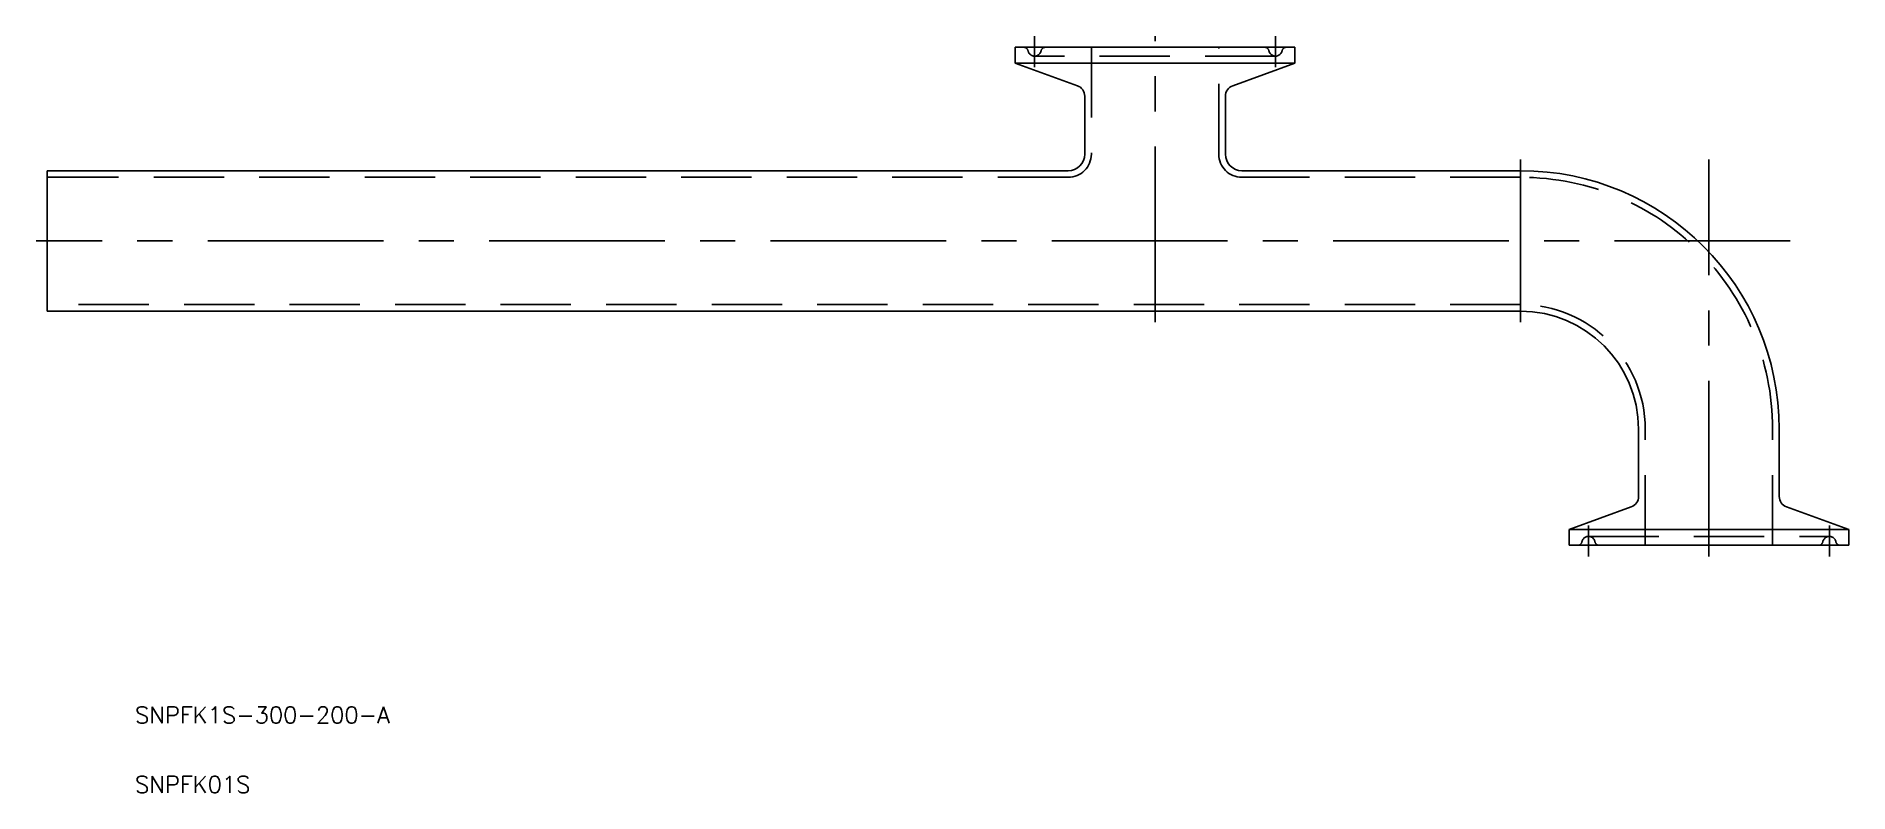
# Model space of a CAD drawing. Extents: x -302 to 25, y -45 to 92.
import ezdxf

# ---------------------------------------------------------------- set-up
doc = ezdxf.new("R2010")
doc.units = 0
doc.linetypes.add('CENTER', pattern=[50.8, 31.75, -6.35, 6.35, -6.35])
doc.linetypes.add('DASHED', pattern=[19.05, 12.7, -6.35])
doc.layers.get('0').update_dxf_attribs({"linetype": 'CONTINUOUS'})
doc.layers.add('CENTER', color=1, linetype='CENTER')
doc.styles.get("Standard").update_dxf_attribs({"font": 'txt.shx', "height": 3, "bigfont": 'bigfont.shx'})

msp = doc.modelspace()

# ---------------------------------------------------------------- linework, layer by layer
at = {"color": 7, "linetype": 'CONTINUOUS'}
for p, q in [((-74.75, 90), (-125.25, 90)), ((-125.25, 87.15), (-125.25, 90)), ((-74.75, 87.15), (-74.75, 90)), ((-74.75, 87.15), (-125.25, 87.15)), ((-125.25, 87.15), (-114.02, 83.06)), ((-74.75, 87.15), (-85.98, 83.06)), ((-112.7, 70.7), (-112.7, 81.18)), ((-87.3, 70.7), (-87.3, 81.18)), ((-300, 67.7), (-300, 42.3)), ((-115.7, 67.7), (-300, 67.7)), ((-34, 67.7), (-84.3, 67.7)), ((-34, 42.3), (-300, 42.3)), ((-12.7, 21), (-12.7, 8.82)), ((12.7, 21), (12.7, 8.82)), ((-25.25, 2.85), (-14.02, 6.94)), ((25.25, 2.85), (14.02, 6.94)), ((-25.25, 2.85), (25.25, 2.85)), ((-25.25, 2.85), (-25.25, 0)), ((-25.25, 0), (25.25, 0)), ((25.25, 2.85), (25.25, 0))]:
    msp.add_line(p, q, dxfattribs=at)
at = {"color": 3, "linetype": 'DASHED'}
for p, q in [((-78.25, 88.4), (-121.75, 88.4)), ((-111.5, 90), (-111.5, 70.7)), ((-88.5, 70.7), (-88.5, 90)), ((-115.7, 66.5), (-300, 66.5)), ((-34, 66.5), (-84.3, 66.5)), ((-34, 43.5), (-300, 43.5)), ((-11.5, 0), (-11.5, 21)), ((11.5, 0), (11.5, 21)), ((-21.75, 1.6), (21.75, 1.6))]:
    msp.add_line(p, q, dxfattribs=at)
for centre, radius, start, end in [((-123.71, 89.2), 0.8, 11.537, 90), ((-121.75, 89.6), 1.2, 191.537, 348.463), ((-119.79, 89.2), 0.8, 90, 168.463), ((-80.21, 89.2), 0.8, 11.537, 90), ((-78.25, 89.6), 1.2, 191.537, 348.463), ((-76.29, 89.2), 0.8, 90, 168.463), ((-115.7, 70.7), 4.2, 270, 0), ((-84.3, 70.7), 4.2, 180, 270), ((-34, 21), 45.5, 0, 90), ((-34, 21), 22.5, 0, 90), ((-23.71, 0.8), 0.8, 270, 348.463), ((-21.75, 0.4), 1.2, 11.537, 168.463), ((-19.79, 0.8), 0.8, 191.537, 270), ((19.79, 0.8), 0.8, 270, 348.463), ((21.75, 0.4), 1.2, 11.537, 168.463), ((23.71, 0.8), 0.8, 191.537, 270)]:
    msp.add_arc(centre, radius, start, end, dxfattribs=at)
at = {"color": 7, "linetype": 'CONTINUOUS'}
for centre, radius, start, end in [((-114.7, 81.18), 2, 0, 70), ((-85.3, 81.18), 2, 110, 180), ((-115.7, 70.7), 3, 270, 0), ((-84.3, 70.7), 3, 180, 270), ((-34, 21), 46.7, 0, 90), ((-34, 21), 21.3, 0, 90), ((-14.7, 8.82), 2, 290, 0), ((14.7, 8.82), 2, 180, 250)]:
    msp.add_arc(centre, radius, start, end, dxfattribs=at)
at = {"layer": 'CENTER', "color": 1, "linetype": 'CENTER'}
for p, q in [((-121.75, 92), (-121.75, 86.4)), ((-100, 40.3), (-100, 92)), ((-78.25, 92), (-78.25, 86.4)), ((-34, 69.7), (-34, 40.3)), ((0, -2), (0, 69.7)), ((14.7, 55), (-302, 55)), ((-21.75, -2), (-21.75, 3.6)), ((21.75, -2), (21.75, 3.6))]:
    msp.add_line(p, q, dxfattribs=at)

# ---------------------------------------------------------------- texts
at = {"color": 7, "linetype": 'CONTINUOUS'}
for s, p in [('SNPFK1S-300-200-A', (-284.16, -32.17)), ('SNPFK01S', (-284.16, -44.73))]:
    msp.add_text(s, height=3, dxfattribs=at).set_placement(p)

doc.saveas('drawing.dxf')
